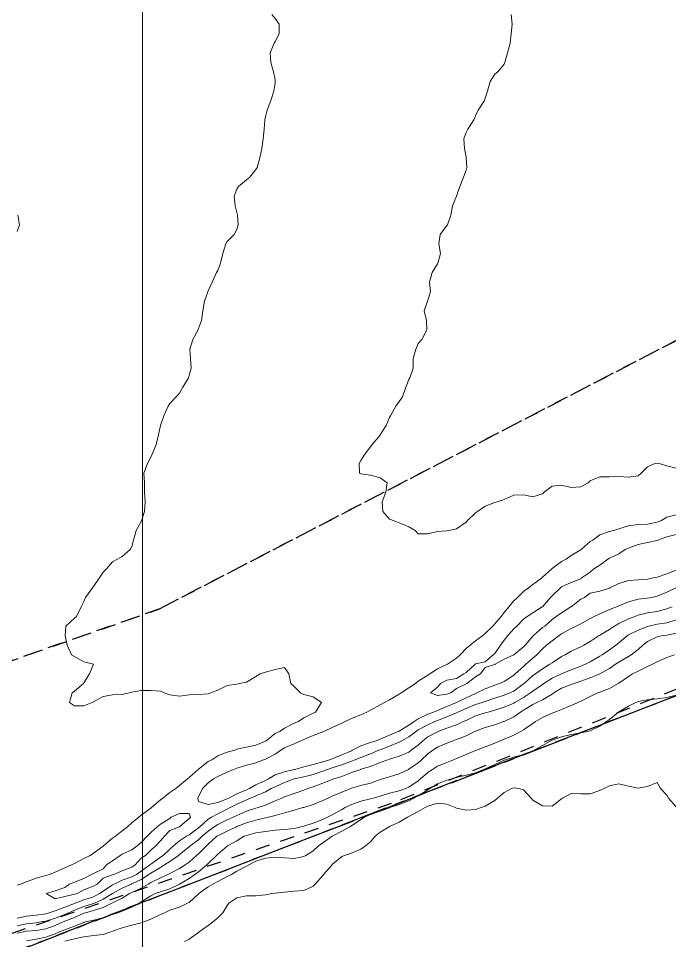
# Model space of a CAD drawing. Header units: centimetres. Extents: x 0 to 642158, y -847 to 649707.
# Drawn here: x 617660.32 to 617694.4, y 621122.79 to 621171.05 of the extents above; entities that cross this region are included whole.
import ezdxf

# ---------------------------------------------------------------- set-up
doc = ezdxf.new("R2010")
doc.units = ezdxf.units.CM
doc.header["$MEASUREMENT"] = 0
doc.linetypes.add('CENTERX2', pattern=[4, 2.5, -0.5, 0.5, -0.5])
doc.linetypes.add('JIS_02_0.7', pattern=[1.35, 0.75, -0.6])
for name, color, linetype, lineweight in [('MEV_grille', 254, 'Continuous', 9), ('WAL_parcellaire agricole', 7, 'JIS_02_0.7', 25), ('WAL_topographie 0.5', 253, 'Continuous', 20)]:
    doc.layers.add(name, color=color, linetype=linetype, lineweight=lineweight)
doc.layers.add('SPW_parcellaire cadastral', color=7, linetype='CENTERX2', lineweight=25, true_color=0xff0542)

# ---------------------------------------------------------------- blocks, each defined once
blk = doc.blocks.new('*U112')
at = {"layer": 'MEV_grille', "transparency": 33554687}
blk.add_lwpolyline([(0, 1825.476), (0, -1825.476)], dxfattribs=at)
blk = doc.blocks.new('*U113')
at = {"layer": 'MEV_grille', "color": 0, "linetype": 'ByBlock', "lineweight": -2, "transparency": 16777216}
blk.add_blockref('*U112', (2300, 0), dxfattribs=at)

msp = doc.modelspace()

# ---------------------------------------------------------------- linework, layer by layer
at = {"layer": 'SPW_parcellaire cadastral'}
for points in [[(617723.481, 621148.527), (617716.839, 621144.166), (617645.679, 621116.604), (617592.196, 621217.455), (617658.466, 621243.386), (617723.481, 621148.527)], [(617635.583, 621112.981), (617645.679, 621116.604), (617716.839, 621144.166), (617719.631, 621138.983), (617725.689, 621128.22), (617727.662, 621124.82), (617713.866, 621122.462), (617701.727, 621113.15), (617693.035, 621107.997), (617647.2, 621092.057), (617645.539, 621095.061), (617635.583, 621112.981)]]:
    msp.add_lwpolyline(points, dxfattribs=at)
at = {"layer": 'WAL_parcellaire agricole'}
for points in [[(617721.396, 621168.036), (617718.834, 621146.973), (617704.834, 621139.972), (617679.836, 621129.969), (617644.838, 621117.965), (617581.84, 621100.958), (617563.418, 621096.083), (617532.309, 621092.109), (617481.799, 621094.913), (617463.342, 621096.144), (617450.14, 621094.49), (617443.443, 621090.541), (617438.243, 621090.441), (617434.143, 621089.54), (617429.644, 621085.54), (617425.044, 621083.839), (617422.244, 621084.839), (617413.142, 621102.738)], [(617413.228, 621107.04), (617421.575, 621104.22), (617424.591, 621105.439), (617441.341, 621107.941), (617461.341, 621107.443), (617494.841, 621106.281), (617524.34, 621105.784), (617553.006, 621108.287), (617587.588, 621115.958), (617629.004, 621126.63), (617667.668, 621140.134), (617721.396, 621168.036)], [(617721.396, 621168.036), (617667.668, 621140.134), (617629.004, 621126.63), (617587.588, 621115.958), (617553.006, 621108.287), (617524.34, 621105.784), (617494.841, 621106.281), (617461.341, 621107.443), (617441.341, 621107.941), (617424.591, 621105.439), (617421.575, 621104.22), (617413.228, 621107.04)]]:
    msp.add_lwpolyline(points, dxfattribs=at)
at = {"layer": 'WAL_topographie 0.5'}
for points in [[(617673.59, 621171.25), (617673.75, 621171.04), (617673.97, 621170.75), (617673.961, 621170.25), (617673.75, 621169.85), (617673.7, 621169.75), (617673.5, 621169.25), (617673.533, 621168.75), (617673.674, 621168.25), (617673.75, 621167.833), (617673.766, 621167.75), (617673.75, 621167.667), (617673.682, 621167.25), (617673.523, 621166.75), (617673.338, 621166.25), (617673.25, 621165.9), (617673.213, 621165.75), (617673.19, 621165.25), (617673.138, 621164.75), (617673.062, 621164.25), (617672.95, 621163.75), (617672.81, 621163.25), (617672.75, 621163.141), (617672.429, 621162.75), (617672.25, 621162.607), (617671.833, 621162.25), (617671.75, 621162.118), (617671.62, 621161.75), (617671.659, 621161.25), (617671.75, 621160.886), (617671.781, 621160.75), (617671.814, 621160.25), (617671.75, 621160), (617671.613, 621159.75), (617671.25, 621159.369), (617671.184, 621159.25), (617671.022, 621158.75), (617670.891, 621158.25), (617670.75, 621157.857), (617670.69, 621157.75), (617670.462, 621157.25), (617670.25, 621156.792), (617670.236, 621156.75), (617670.058, 621156.25), (617669.969, 621155.75), (617669.898, 621155.25), (617669.75, 621154.817), (617669.727, 621154.75), (617669.455, 621154.25), (617669.29, 621153.75), (617669.324, 621153.25), (617669.368, 621152.75), (617669.25, 621152.375), (617669.217, 621152.25), (617668.934, 621151.75), (617668.75, 621151.44), (617668.573, 621151.25), (617668.25, 621150.905), (617668.152, 621150.75), (617667.936, 621150.25), (617667.75, 621149.75), (617667.75, 621149.75), (617667.655, 621149.25), (617667.531, 621148.75), (617667.319, 621148.25), (617667.25, 621148.094), (617667.073, 621147.75), (617666.883, 621147.25), (617666.912, 621146.75), (617666.925, 621146.25), (617666.947, 621145.75), (617666.924, 621145.25), (617666.759, 621144.75), (617666.75, 621144.73), (617666.489, 621144.25), (617666.346, 621143.75), (617666.25, 621143.416), (617666.169, 621143.25), (617665.75, 621142.889), (617665.512, 621142.75), (617665.25, 621142.609), (617664.932, 621142.25), (617664.75, 621142.064), (617664.539, 621141.75), (617664.25, 621141.329), (617664.193, 621141.25), (617663.833, 621140.75), (617663.75, 621140.536), (617663.607, 621140.25), (617663.355, 621139.75), (617663.25, 621139.667), (617662.796, 621139.25), (617662.771, 621138.75), (617662.88, 621138.25), (617663.107, 621137.75), (617663.25, 621137.659), (617663.75, 621137.379), (617664.25, 621137.25), (617664.25, 621137.25), (617664.25, 621137.25), (617664.046, 621136.75), (617663.75, 621136.279), (617663.729, 621136.25), (617663.25, 621135.839), (617663.136, 621135.75), (617663, 621135.25), (617663.25, 621135.073), (617663.75, 621135.075), (617664.187, 621135.25), (617664.25, 621135.286), (617664.75, 621135.572), (617665.25, 621135.653), (617665.75, 621135.668), (617666.125, 621135.75), (617666.25, 621135.793), (617666.75, 621135.873), (617667.25, 621135.875), (617667.75, 621135.852), (617667.946, 621135.75), (617668.25, 621135.653), (617668.75, 621135.588), (617669.25, 621135.648), (617669.75, 621135.671), (617670.25, 621135.698), (617670.387, 621135.75), (617670.75, 621135.893), (617671.25, 621136.137), (617671.75, 621136.218), (617671.893, 621136.25), (617672.25, 621136.314), (617672.75, 621136.614), (617672.981, 621136.75), (617673.25, 621136.847), (617673.75, 621136.979), (617674.25, 621137.083), (617674.477, 621136.75), (617674.575, 621136.25), (617674.75, 621136.091), (617675.076, 621135.75), (617675.25, 621135.671), (617675.75, 621135.544), (617676.179, 621135.25), (617675.865, 621134.75), (617675.75, 621134.689), (617675.25, 621134.448), (617674.98, 621134.25), (617674.75, 621134.172), (617674.25, 621133.915), (617674.027, 621133.75), (617673.75, 621133.631), (617673.283, 621133.25), (617673.25, 621133.23), (617672.75, 621133.026), (617672.25, 621132.918), (617671.75, 621132.801), (617671.642, 621132.75), (617671.25, 621132.653), (617670.75, 621132.456), (617670.443, 621132.25), (617670.25, 621132.166), (617669.75, 621131.764), (617669.736, 621131.75), (617669.25, 621131.327), (617669.167, 621131.25), (617668.75, 621130.915), (617668.553, 621130.75), (617668.25, 621130.547), (617667.878, 621130.25), (617667.75, 621130.154), (617667.287, 621129.75), (617667.25, 621129.723), (617666.75, 621129.354), (617666.622, 621129.25), (617666.25, 621128.956), (617666.021, 621128.75), (617665.75, 621128.532), (617665.41, 621128.25), (617665.25, 621128.144), (617664.774, 621127.75), (617664.75, 621127.734), (617664.25, 621127.36), (617664.08, 621127.25), (617663.75, 621127.081), (617663.25, 621126.83), (617663.105, 621126.75), (617662.75, 621126.604), (617662.25, 621126.364), (617661.947, 621126.25), (617661.75, 621126.197), (617661.25, 621126.061), (617660.75, 621125.872), (617660.43, 621125.75), (617660.25, 621125.697)], [(617686.113, 621171.25), (617686.155, 621170.75), (617686.11, 621170.25), (617686.056, 621169.75), (617685.913, 621169.25), (617685.777, 621168.75), (617685.75, 621168.659), (617685.404, 621168.25), (617685.25, 621168.132), (617685.018, 621167.75), (617684.872, 621167.25), (617684.75, 621166.875), (617684.708, 621166.75), (617684.391, 621166.25), (617684.25, 621165.945), (617684.158, 621165.75), (617683.841, 621165.25), (617683.75, 621165.074), (617683.625, 621164.75), (617683.662, 621164.25), (617683.75, 621163.8), (617683.76, 621163.75), (617683.788, 621163.25), (617683.75, 621163.113), (617683.607, 621162.75), (617683.431, 621162.25), (617683.25, 621161.75), (617683.25, 621161.75), (617683.04, 621161.25), (617682.955, 621160.75), (617682.772, 621160.25), (617682.75, 621160.217), (617682.4, 621159.75), (617682.316, 621159.25), (617682.417, 621158.75), (617682.277, 621158.25), (617682.25, 621158.212), (617681.983, 621157.75), (617681.829, 621157.25), (617681.895, 621156.75), (617681.75, 621156.3), (617681.733, 621156.25), (617681.56, 621155.75), (617681.687, 621155.25), (617681.7, 621154.75), (617681.435, 621154.25), (617681.25, 621154.042), (617681.118, 621153.75), (617680.982, 621153.25), (617680.974, 621152.75), (617680.806, 621152.25), (617680.75, 621152.156), (617680.599, 621151.75), (617680.429, 621151.25), (617680.25, 621151.008), (617680.072, 621150.75), (617679.788, 621150.25), (617679.75, 621150.159), (617679.574, 621149.75), (617679.26, 621149.25), (617679.25, 621149.239), (617678.827, 621148.75), (617678.75, 621148.636), (617678.456, 621148.25), (617678.25, 621147.911), (617678.152, 621147.75), (617678.178, 621147.25), (617678.25, 621147.223), (617678.75, 621147.144), (617679.25, 621147.01), (617679.615, 621146.75), (617679.556, 621146.25), (617679.352, 621145.75), (617679.395, 621145.25), (617679.75, 621144.841), (617679.981, 621144.75), (617680.25, 621144.653), (617680.75, 621144.441), (617681.092, 621144.25), (617681.25, 621144.073), (617681.75, 621144.076), (617682.25, 621144.206), (617682.75, 621144.229), (617682.857, 621144.25), (617683.25, 621144.345), (617683.75, 621144.694), (617683.809, 621144.75), (617684.25, 621145.169), (617684.35, 621145.25), (617684.75, 621145.52), (617685.25, 621145.71), (617685.375, 621145.75), (617685.75, 621145.871), (617686.25, 621146.093), (617686.75, 621146.112), (617687.25, 621146.006), (617687.75, 621146.172), (617687.843, 621146.25), (617688.25, 621146.574), (617688.75, 621146.618), (617689.25, 621146.509), (617689.75, 621146.533), (617690.132, 621146.75), (617690.25, 621146.845), (617690.75, 621147.06), (617691.25, 621147.056), (617691.75, 621147.083), (617692.25, 621147.04), (617692.75, 621147.118), (617692.917, 621147.25), (617693.25, 621147.583), (617693.625, 621147.75), (617693.75, 621147.781), (617693.857, 621147.75), (617694.25, 621147.642), (617694.75, 621147.506)], [(617660.298, 621160.75), (617660.385, 621160.25), (617660.25, 621159.9)], [(617694.75, 621145.066), (617694.25, 621144.956), (617693.936, 621144.75), (617693.75, 621144.689), (617693.25, 621144.581), (617692.75, 621144.571), (617692.25, 621144.5), (617691.75, 621144.347), (617691.479, 621144.25), (617691.25, 621144.204), (617690.75, 621144.034), (617690.378, 621143.75), (617690.25, 621143.671), (617689.778, 621143.25), (617689.75, 621143.235), (617689.25, 621142.941), (617688.997, 621142.75), (617688.75, 621142.629), (617688.25, 621142.266), (617688.234, 621142.25), (617687.75, 621141.813), (617687.689, 621141.75), (617687.25, 621141.431), (617687.018, 621141.25), (617686.75, 621141.068), (617686.433, 621140.75), (617686.25, 621140.571), (617685.987, 621140.25), (617685.75, 621139.954), (617685.578, 621139.75), (617685.25, 621139.362), (617685.146, 621139.25), (617684.75, 621138.862), (617684.622, 621138.75), (617684.25, 621138.48), (617683.965, 621138.25), (617683.75, 621138.078), (617683.434, 621137.75), (617683.25, 621137.577), (617682.784, 621137.25), (617682.75, 621137.235), (617682.25, 621137.011), (617681.855, 621136.75), (617681.75, 621136.68), (617681.25, 621136.36), (617681.099, 621136.25), (617680.75, 621136.025), (617680.354, 621135.75), (617680.25, 621135.682), (617679.75, 621135.394), (617679.476, 621135.25), (617679.25, 621135.13), (617678.75, 621134.849), (617678.559, 621134.75), (617678.25, 621134.599), (617677.75, 621134.409), (617677.417, 621134.25), (617677.25, 621134.175), (617676.75, 621133.951), (617676.345, 621133.75), (617676.25, 621133.71), (617675.75, 621133.516), (617675.25, 621133.317), (617675.106, 621133.25), (617674.75, 621133.086), (617674.25, 621132.872), (617674.047, 621132.75), (617673.75, 621132.542), (617673.25, 621132.286), (617673.151, 621132.25), (617672.75, 621132.1), (617672.25, 621131.97), (617671.75, 621131.821), (617671.577, 621131.75), (617671.25, 621131.605), (617670.75, 621131.378), (617670.529, 621131.25), (617670.25, 621131.044), (617669.956, 621130.75), (617669.75, 621130.306), (617669.714, 621130.25), (617669.75, 621130.078), (617670.25, 621129.913), (617670.75, 621130.025), (617671.25, 621130.208), (617671.336, 621130.25), (617671.75, 621130.469), (617672.25, 621130.681), (617672.407, 621130.75), (617672.75, 621130.948), (617673.25, 621131.169), (617673.417, 621131.25), (617673.75, 621131.464), (617674.25, 621131.625), (617674.75, 621131.741), (617674.785, 621131.75), (617675.25, 621131.89), (617675.75, 621132.006), (617676.25, 621132.138), (617676.61, 621132.25), (617676.75, 621132.304), (617677.25, 621132.517), (617677.75, 621132.728), (617677.805, 621132.75), (617678.25, 621132.991), (617678.75, 621133.153), (617679.051, 621133.25), (617679.25, 621133.326), (617679.75, 621133.534), (617680.234, 621133.75), (617680.25, 621133.759), (617680.75, 621134.072), (617681.025, 621134.25), (617681.25, 621134.4), (617681.75, 621134.637), (617682.04, 621134.75), (617682.25, 621134.839), (617682.75, 621135.038), (617683.244, 621135.25), (617683.25, 621135.253), (617683.75, 621135.503), (617684.25, 621135.727), (617684.309, 621135.75), (617684.75, 621135.961), (617685.25, 621136.165), (617685.5, 621136.25), (617685.75, 621136.357), (617686.25, 621136.681), (617686.327, 621136.75), (617686.75, 621137.134), (617686.885, 621137.25), (617687.25, 621137.576), (617687.449, 621137.75), (617687.75, 621138.063), (617687.955, 621138.25), (617688.25, 621138.484), (617688.617, 621138.75), (617688.75, 621138.843), (617689.25, 621139.124), (617689.507, 621139.25), (617689.75, 621139.375), (617690.25, 621139.645), (617690.46, 621139.75), (617690.75, 621139.897), (617691.25, 621140.113), (617691.615, 621140.25), (617691.75, 621140.304), (617692.25, 621140.524), (617692.75, 621140.65), (617693.25, 621140.708), (617693.466, 621140.75), (617693.75, 621140.816), (617694.25, 621141.027), (617694.723, 621141.25)], [(617694.75, 621144.049), (617694.25, 621143.929), (617693.78, 621143.75), (617693.75, 621143.737), (617693.25, 621143.618), (617692.75, 621143.516), (617692.25, 621143.324), (617692.084, 621143.25), (617691.75, 621143.033), (617691.25, 621142.799), (617691.174, 621142.75), (617690.75, 621142.446), (617690.441, 621142.25), (617690.25, 621142.063), (617689.78, 621141.75), (617689.75, 621141.72), (617689.25, 621141.524), (617688.75, 621141.3), (617688.685, 621141.25), (617688.25, 621140.831), (617688.165, 621140.75), (617687.75, 621140.261), (617687.735, 621140.25), (617687.25, 621139.938), (617686.946, 621139.75), (617686.75, 621139.606), (617686.399, 621139.25), (617686.25, 621139.112), (617685.929, 621138.75), (617685.75, 621138.511), (617685.552, 621138.25), (617685.25, 621137.813), (617685.169, 621137.75), (617684.75, 621137.385), (617684.25, 621137.272), (617684.223, 621137.25), (617683.75, 621136.825), (617683.629, 621136.75), (617683.25, 621136.504), (617682.75, 621136.413), (617682.406, 621136.25), (617682.25, 621136.047), (617681.883, 621135.75), (617682.25, 621135.609), (617682.75, 621135.679), (617682.953, 621135.75), (617683.25, 621135.978), (617683.75, 621136.231), (617683.791, 621136.25), (617684.25, 621136.598), (617684.506, 621136.75), (617684.75, 621137.079), (617685.25, 621137.243), (617685.268, 621137.25), (617685.75, 621137.515), (617686.25, 621137.747), (617686.254, 621137.75), (617686.75, 621138.157), (617686.839, 621138.25), (617687.25, 621138.73), (617687.271, 621138.75), (617687.75, 621139.17), (617687.865, 621139.25), (617688.25, 621139.596), (617688.466, 621139.75), (617688.75, 621139.949), (617689.235, 621140.25), (617689.25, 621140.262), (617689.75, 621140.65), (617689.94, 621140.75), (617690.25, 621140.971), (617690.75, 621141.084), (617691.25, 621141.24), (617691.272, 621141.25), (617691.75, 621141.486), (617692.25, 621141.63), (617692.75, 621141.672), (617693.25, 621141.705), (617693.462, 621141.75), (617693.75, 621141.813), (617694.25, 621141.991), (617694.75, 621142.174)], [(617660.25, 621123.958), (617660.75, 621124.061), (617661.25, 621124.13), (617661.75, 621124.197), (617661.936, 621124.25), (617662.25, 621124.351), (617662.75, 621124.536), (617663.25, 621124.733), (617663.297, 621124.75), (617663.75, 621124.93), (617664.25, 621125.088), (617664.568, 621125.25), (617664.75, 621125.38), (617665.25, 621125.704), (617665.335, 621125.75), (617665.75, 621125.947), (617666.25, 621126.12), (617666.496, 621126.25), (617666.75, 621126.431), (617667.202, 621126.75), (617667.25, 621126.791), (617667.75, 621127.15), (617667.893, 621127.25), (617668.25, 621127.582), (617668.439, 621127.75), (617668.75, 621128.016), (617669.112, 621128.25), (617669.25, 621128.329), (617669.75, 621128.689), (617669.818, 621128.75), (617670.25, 621129.146), (617670.419, 621129.25), (617670.75, 621129.432), (617671.25, 621129.67), (617671.402, 621129.75), (617671.75, 621129.924), (617672.25, 621130.156), (617672.472, 621130.25), (617672.75, 621130.362), (617673.25, 621130.583), (617673.554, 621130.75), (617673.75, 621130.845), (617674.25, 621131.061), (617674.75, 621131.25), (617674.75, 621131.25), (617675.25, 621131.365), (617675.75, 621131.491), (617676.25, 621131.661), (617676.5, 621131.75), (617676.75, 621131.824), (617677.25, 621131.989), (617677.75, 621132.181), (617677.937, 621132.25), (617678.25, 621132.368), (617678.75, 621132.568), (617679.187, 621132.75), (617679.25, 621132.774), (617679.75, 621132.962), (617680.25, 621133.178), (617680.384, 621133.25), (617680.75, 621133.447), (617681.152, 621133.75), (617681.25, 621133.814), (617681.75, 621134.085), (617682.122, 621134.25), (617682.25, 621134.302), (617682.75, 621134.501), (617683.25, 621134.717), (617683.317, 621134.75), (617683.75, 621134.945), (617684.25, 621135.144), (617684.595, 621135.25), (617684.75, 621135.303), (617685.25, 621135.482), (617685.75, 621135.632), (617686.048, 621135.75), (617686.25, 621135.848), (617686.75, 621136.222), (617686.786, 621136.25), (617687.25, 621136.658), (617687.384, 621136.75), (617687.75, 621137.01), (617688.142, 621137.25), (617688.25, 621137.335), (617688.75, 621137.664), (617688.928, 621137.75), (617689.25, 621137.931), (617689.75, 621138.157), (617689.913, 621138.25), (617690.25, 621138.451), (617690.721, 621138.75), (617690.75, 621138.767), (617691.25, 621139.066), (617691.519, 621139.25), (617691.75, 621139.381), (617692.25, 621139.624), (617692.582, 621139.75), (617692.75, 621139.816), (617693.25, 621139.935), (617693.75, 621140.017), (617694.25, 621140.146), (617694.532, 621140.25)], [(617660.25, 621123.566), (617660.75, 621123.67), (617661.25, 621123.728), (617661.391, 621123.75), (617661.75, 621123.804), (617662.25, 621123.965), (617662.75, 621124.165), (617662.937, 621124.25), (617663.25, 621124.386), (617663.75, 621124.571), (617664.25, 621124.731), (617664.294, 621124.75), (617664.75, 621124.958), (617665.236, 621125.25), (617665.25, 621125.259), (617665.75, 621125.527), (617666.237, 621125.75), (617666.25, 621125.755), (617666.75, 621125.993), (617667.154, 621126.25), (617667.25, 621126.319), (617667.75, 621126.622), (617667.972, 621126.75), (617668.25, 621126.933), (617668.705, 621127.25), (617668.75, 621127.29), (617669.25, 621127.705), (617669.302, 621127.75), (617669.75, 621128.071), (617669.94, 621128.25), (617670.25, 621128.526), (617670.561, 621128.75), (617670.75, 621128.873), (617671.25, 621129.111), (617671.556, 621129.25), (617671.75, 621129.344), (617672.25, 621129.561), (617672.75, 621129.716), (617672.869, 621129.75), (617673.25, 621129.883), (617673.75, 621130.105), (617674.109, 621130.25), (617674.25, 621130.31), (617674.75, 621130.496), (617675.25, 621130.67), (617675.462, 621130.75), (617675.75, 621130.839), (617676.25, 621131.028), (617676.75, 621131.218), (617676.832, 621131.25), (617677.25, 621131.384), (617677.75, 621131.584), (617678.234, 621131.75), (617678.25, 621131.755), (617678.75, 621131.907), (617679.25, 621132.104), (617679.658, 621132.25), (617679.75, 621132.279), (617680.25, 621132.449), (617680.75, 621132.66), (617680.881, 621132.75), (617681.25, 621133.026), (617681.478, 621133.25), (617681.75, 621133.45), (617682.25, 621133.721), (617682.321, 621133.75), (617682.75, 621133.908), (617683.25, 621134.083), (617683.605, 621134.25), (617683.75, 621134.315), (617684.25, 621134.547), (617684.75, 621134.702), (617684.908, 621134.75), (617685.25, 621134.849), (617685.75, 621135.006), (617686.25, 621135.212), (617686.309, 621135.25), (617686.75, 621135.519), (617687.118, 621135.75), (617687.25, 621135.852), (617687.75, 621136.195), (617687.828, 621136.25), (617688.25, 621136.516), (617688.737, 621136.75), (617688.75, 621136.757), (617689.25, 621136.956), (617689.75, 621137.152), (617689.992, 621137.25), (617690.25, 621137.378), (617690.75, 621137.675), (617690.868, 621137.75), (617691.25, 621138.011), (617691.588, 621138.25), (617691.75, 621138.378), (617692.194, 621138.75), (617692.25, 621138.786), (617692.75, 621139.031), (617693.25, 621139.233), (617693.319, 621139.25), (617693.75, 621139.348), (617694.25, 621139.422), (617694.75, 621139.581)], [(617660.25, 621123.172), (617660.579, 621123.25), (617660.75, 621123.281), (617661.25, 621123.326), (617661.75, 621123.406), (617662.25, 621123.58), (617662.628, 621123.75), (617662.75, 621123.799), (617663.25, 621124.002), (617663.75, 621124.221), (617663.834, 621124.25), (617664.25, 621124.362), (617664.75, 621124.53), (617665.212, 621124.75), (617665.25, 621124.769), (617665.75, 621125.009), (617666.138, 621125.25), (617666.25, 621125.3), (617666.75, 621125.537), (617667.106, 621125.75), (617667.25, 621125.83), (617667.75, 621126.068), (617668.139, 621126.25), (617668.25, 621126.304), (617668.75, 621126.561), (617669.048, 621126.75), (617669.25, 621126.894), (617669.649, 621127.25), (617669.75, 621127.338), (617670.162, 621127.75), (617670.25, 621127.833), (617670.71, 621128.25), (617670.75, 621128.279), (617671.25, 621128.523), (617671.732, 621128.75), (617671.75, 621128.758), (617672.25, 621128.959), (617672.75, 621129.097), (617673.25, 621129.209), (617673.417, 621129.25), (617673.75, 621129.34), (617674.25, 621129.473), (617674.75, 621129.615), (617675.21, 621129.75), (617675.25, 621129.762), (617675.75, 621129.913), (617676.25, 621130.119), (617676.533, 621130.25), (617676.75, 621130.343), (617677.25, 621130.562), (617677.719, 621130.75), (617677.75, 621130.762), (617678.25, 621130.903), (617678.75, 621131.037), (617679.25, 621131.216), (617679.37, 621131.25), (617679.75, 621131.36), (617680.25, 621131.519), (617680.732, 621131.75), (617680.75, 621131.758), (617681.25, 621132.094), (617681.424, 621132.25), (617681.75, 621132.56), (617682.009, 621132.75), (617682.25, 621132.922), (617682.75, 621133.127), (617683.073, 621133.25), (617683.25, 621133.306), (617683.75, 621133.498), (617684.246, 621133.75), (617684.25, 621133.752), (617684.75, 621133.941), (617685.25, 621134.075), (617685.717, 621134.25), (617685.75, 621134.261), (617686.25, 621134.504), (617686.6, 621134.75), (617686.75, 621134.841), (617687.25, 621135.151), (617687.456, 621135.25), (617687.75, 621135.39), (617688.25, 621135.689), (617688.344, 621135.75), (617688.75, 621135.993), (617689.25, 621136.192), (617689.405, 621136.25), (617689.75, 621136.362), (617690.25, 621136.541), (617690.75, 621136.75), (617690.75, 621136.75), (617691.25, 621137.038), (617691.575, 621137.25), (617691.75, 621137.36), (617692.25, 621137.661), (617692.394, 621137.75), (617692.75, 621138.027), (617693.001, 621138.25), (617693.25, 621138.435), (617693.75, 621138.696), (617694.06, 621138.75), (617694.25, 621138.772), (617694.75, 621138.88)], [(617660.75, 621122.777), (617661.25, 621122.86), (617661.75, 621122.969), (617662.25, 621123.152), (617662.471, 621123.25), (617662.75, 621123.359), (617663.25, 621123.542), (617663.75, 621123.745), (617663.769, 621123.75), (617664.25, 621123.858), (617664.75, 621123.973), (617665.25, 621124.152), (617665.52, 621124.25), (617665.75, 621124.326), (617666.25, 621124.542), (617666.616, 621124.75), (617666.75, 621124.827), (617667.25, 621125.13), (617667.485, 621125.25), (617667.75, 621125.348), (617668.25, 621125.505), (617668.745, 621125.75), (617668.75, 621125.752), (617669.25, 621126.042), (617669.559, 621126.25), (617669.75, 621126.388), (617670.175, 621126.75), (617670.25, 621126.826), (617670.683, 621127.25), (617670.75, 621127.318), (617671.25, 621127.735), (617671.269, 621127.75), (617671.75, 621128.011), (617672.144, 621128.25), (617672.25, 621128.294), (617672.75, 621128.431), (617673.25, 621128.507), (617673.75, 621128.562), (617674.25, 621128.603), (617674.75, 621128.66), (617675.094, 621128.75), (617675.25, 621128.783), (617675.75, 621128.93), (617676.25, 621129.12), (617676.5, 621129.25), (617676.75, 621129.37), (617677.25, 621129.649), (617677.428, 621129.75), (617677.75, 621129.91), (617678.25, 621130.094), (617678.75, 621130.211), (617678.897, 621130.25), (617679.25, 621130.351), (617679.75, 621130.504), (617680.25, 621130.622), (617680.589, 621130.75), (617680.75, 621130.825), (617681.25, 621131.156), (617681.373, 621131.25), (617681.75, 621131.584), (617681.996, 621131.75), (617682.25, 621131.919), (617682.75, 621132.108), (617683.097, 621132.25), (617683.25, 621132.317), (617683.75, 621132.528), (617684.25, 621132.733), (617684.292, 621132.75), (617684.75, 621132.927), (617685.25, 621133.126), (617685.541, 621133.25), (617685.75, 621133.334), (617686.25, 621133.543), (617686.641, 621133.75), (617686.75, 621133.812), (617687.25, 621134.155), (617687.386, 621134.25), (617687.75, 621134.474), (617688.25, 621134.692), (617688.4, 621134.75), (617688.75, 621134.887), (617689.25, 621135.092), (617689.591, 621135.25), (617689.75, 621135.315), (617690.25, 621135.561), (617690.647, 621135.75), (617690.75, 621135.79), (617691.25, 621135.99), (617691.715, 621136.25), (617691.75, 621136.271), (617692.25, 621136.619), (617692.467, 621136.75), (617692.75, 621136.898), (617693.25, 621137.132), (617693.502, 621137.25), (617693.75, 621137.384), (617694.25, 621137.599), (617694.65, 621137.75)], [(617662.75, 621122.765), (617663.25, 621122.886), (617663.75, 621122.994), (617664.25, 621123.059), (617664.75, 621123.118), (617665.156, 621123.25), (617665.25, 621123.276), (617665.75, 621123.461), (617666.25, 621123.595), (617666.75, 621123.716), (617666.838, 621123.75), (617667.25, 621123.92), (617667.75, 621124.162), (617667.966, 621124.25), (617668.25, 621124.375), (617668.75, 621124.538), (617669.177, 621124.75), (617669.25, 621124.789), (617669.75, 621125.238), (617669.761, 621125.25), (617670.25, 621125.599), (617670.503, 621125.75), (617670.75, 621125.885), (617671.25, 621126.138), (617671.477, 621126.25), (617671.75, 621126.424), (617672.25, 621126.692), (617672.374, 621126.75), (617672.75, 621126.952), (617673.25, 621127.11), (617673.75, 621127.157), (617674.25, 621127.125), (617674.75, 621127.095), (617675.25, 621127.184), (617675.358, 621127.25), (617675.75, 621127.482), (617676.03, 621127.75), (617676.25, 621127.91), (617676.735, 621128.25), (617676.75, 621128.259), (617677.25, 621128.522), (617677.669, 621128.75), (617677.75, 621128.797), (617678.25, 621129.131), (617678.43, 621129.25), (617678.75, 621129.398), (617679.25, 621129.57), (617679.75, 621129.747), (617679.758, 621129.75), (617680.25, 621129.912), (617680.75, 621130.106), (617681.022, 621130.25), (617681.25, 621130.375), (617681.75, 621130.688), (617681.859, 621130.75), (617682.25, 621131.001), (617682.75, 621131.183), (617682.991, 621131.25), (617683.25, 621131.322), (617683.75, 621131.452), (617684.25, 621131.576), (617684.667, 621131.75), (617684.75, 621131.782), (617685.25, 621132.01), (617685.75, 621132.228), (617685.812, 621132.25), (617686.25, 621132.395), (617686.75, 621132.532), (617687.25, 621132.716), (617687.318, 621132.75), (617687.75, 621133.003), (617688.183, 621133.25), (617688.25, 621133.285), (617688.75, 621133.452), (617689.25, 621133.574), (617689.75, 621133.658), (617690.168, 621133.75), (617690.25, 621133.771), (617690.75, 621134.02), (617691.094, 621134.25), (617691.25, 621134.368), (617691.72, 621134.75), (617691.75, 621134.768), (617692.25, 621135.051), (617692.628, 621135.25), (617692.75, 621135.3), (617693.25, 621135.397), (617693.75, 621135.439), (617694.25, 621135.508), (617694.75, 621135.641)], [(617669.014, 621122.75), (617669.25, 621122.869), (617669.75, 621123.222), (617669.789, 621123.25), (617670.25, 621123.585), (617670.48, 621123.75), (617670.75, 621123.988), (617671.016, 621124.25), (617671.25, 621124.626), (617671.34, 621124.75), (617671.75, 621125.032), (617672.25, 621125.13), (617672.75, 621125.131), (617673.25, 621125.194), (617673.579, 621125.25), (617673.75, 621125.279), (617674.25, 621125.333), (617674.75, 621125.373), (617675.25, 621125.421), (617675.75, 621125.643), (617675.86, 621125.75), (617676.25, 621126.2), (617676.295, 621126.25), (617676.733, 621126.75), (617676.75, 621126.772), (617677.25, 621127.186), (617677.387, 621127.25), (617677.75, 621127.369), (617678.25, 621127.58), (617678.492, 621127.75), (617678.75, 621127.963), (617678.989, 621128.25), (617679.25, 621128.457), (617679.716, 621128.75), (617679.75, 621128.764), (617680.25, 621128.981), (617680.684, 621129.25), (617680.75, 621129.282), (617681.25, 621129.555), (617681.603, 621129.75), (617681.75, 621129.822), (617682.25, 621129.977), (617682.75, 621129.927), (617683.176, 621129.75), (617683.25, 621129.714), (617683.75, 621129.613), (617684.25, 621129.655), (617684.542, 621129.75), (617684.75, 621129.831), (617685.25, 621130.128), (617685.387, 621130.25), (617685.75, 621130.535), (617686.133, 621130.75), (617686.25, 621130.791), (617686.53, 621130.75), (617686.75, 621130.681), (617687.151, 621130.25), (617687.25, 621130.134), (617687.75, 621129.85), (617688.25, 621129.829), (617688.75, 621130.207), (617688.797, 621130.25), (617689.25, 621130.494), (617689.75, 621130.463), (617690.25, 621130.466), (617690.75, 621130.644), (617690.974, 621130.75), (617691.25, 621130.896), (617691.75, 621130.988), (617692.25, 621130.869), (617692.75, 621130.776), (617693.25, 621130.858), (617693.75, 621131.071), (617693.93, 621130.75), (617694.25, 621130.402), (617694.353, 621130.25), (617694.75, 621129.785)], [(617663.25, 621125.219), (617663.395, 621125.25), (617663.75, 621125.445), (617664.25, 621125.642), (617664.434, 621125.75), (617664.75, 621126.064), (617665.25, 621126.234), (617665.306, 621126.25), (617665.75, 621126.444), (617666.25, 621126.635), (617666.428, 621126.75), (617666.75, 621127.096), (617666.965, 621127.25), (617667.25, 621127.52), (617667.513, 621127.75), (617667.75, 621128.015), (617667.965, 621128.25), (617668.25, 621128.546), (617668.75, 621128.748), (617668.754, 621128.75), (617669.25, 621129.174), (617669.322, 621129.25), (617669.25, 621129.443), (617668.75, 621129.439), (617668.323, 621129.25), (617668.25, 621129.179), (617667.75, 621128.877), (617667.584, 621128.75), (617667.25, 621128.444), (617667.058, 621128.25), (617666.75, 621127.933), (617666.537, 621127.75), (617666.25, 621127.546), (617665.75, 621127.313), (617665.647, 621127.25), (617665.25, 621126.968), (617664.923, 621126.75), (617664.75, 621126.546), (617664.25, 621126.295), (617664.149, 621126.25), (617663.75, 621126.038), (617663.25, 621125.855), (617662.993, 621125.75), (617662.75, 621125.57), (617662.25, 621125.39), (617661.767, 621125.25), (617662.25, 621124.971), (617662.75, 621125.093), (617663.25, 621125.219)]]:
    msp.add_lwpolyline(points, dxfattribs=at)

# ---------------------------------------------------------------- block references
at = {"layer": 'MEV_grille', "transparency": 33554687}
msp.add_blockref('*U113', (615366.814, 620593.644), dxfattribs=at)

doc.saveas('drawing.dxf')
